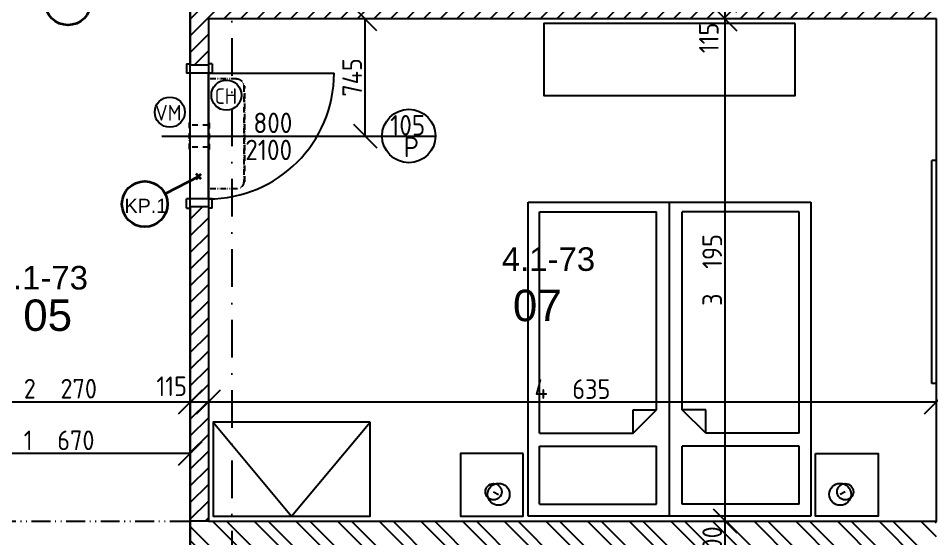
# Model space of a CAD drawing. Extents: x 4511820 to 5180432, y -1526536 to -944957.
# Drawn here: x 5034696 to 5040511, y -1075541 to -1072229 of the extents above; entities that cross this region are included whole.
import ezdxf

# ---------------------------------------------------------------- set-up
doc = ezdxf.new("R2010")
doc.units = 0
doc.header["$MEASUREMENT"] = 0
doc.linetypes.add('ACAD_ISO12W100', pattern=[22, 12, -3, 0.5, -3, 0.5, -3])
doc.linetypes.add('BODKOCIARKOVANA_3', pattern=[5.6, 3, -1.3, 0, -1.3])
doc.layers.get('0').update_dxf_attribs({"linetype": 'CONTINUOUS'})
doc.layers.get('Defpoints').update_dxf_attribs({"color": 61, "linetype": 'CONTINUOUS'})
for name, color, linetype in [('DVERE', 45, 'CONTINUOUS'), ('KÓTY', 4, 'CONTINUOUS'), ('MÚRY', 1, 'CONTINUOUS'), ('osi', 253, 'CONTINUOUS'), ('Plochy', 41, 'CONTINUOUS'), ('POPIS', 7, 'CONTINUOUS'), ('TENKÁ', 7, 'CONTINUOUS'), ('ZARIADENIE', 47, 'CONTINUOUS'), ('ZZ-chladenie', 133, 'CONTINUOUS'), ('zz-vetr', 52, 'CONTINUOUS'), ('ŠRAFY', 82, 'CONTINUOUS')]:
    doc.layers.add(name, color=color, linetype=linetype)
doc.layers.add('preklady', color=74, linetype='CONTINUOUS', lineweight=35)
doc.styles.add('ARIAL', font='arial.ttf')
doc.styles.add('STYLE1', font='isocp.shx')
doc.dimstyles.new('STANDARD-50', dxfattribs={"dimtxt": 125, "dimasz": 150, "dimexe": 10, "dimexo": 200, "dimgap": 20, "dimtad": 1, "dimdsep": 46, "dimlunit": 6, "dimtxsty": 'STYLE1', "dimblk1": 'OBLIQUE', "dimblk2": 'OBLIQUE', "dimsah": 1, "dimcen": 2.5, "dimse1": 1, "dimse2": 1, "dimadec": 0, "dimazin": 0, "dimtfac": 1, "dimtmove": 1, "dimatfit": 3, "dimldrblk": 'OBLIQUE', "dimfxl": 1, "dimtolj": 1, "dimtzin": 0, "dimarcsym": 0})
pattern_1 = [(45, (515270.5, 400718.02), (-53.0330086, 53.0330086), [])]

# ---------------------------------------------------------------- blocks, each defined once
blk = doc.blocks.new('DVOJPOSTEL')
at = {"layer": 'ZARIADENIE', "ltscale": 0.25}
for p, q in [((4444359, -1314665.2), (4444359, -1312665.2)), ((4444359, -1312665.2), (4446159, -1312665.2)), ((4445259, -1312665.2), (4445259, -1314665.2)), ((4446159, -1312665.2), (4446159, -1314665.2)), ((4444139.6, -1312821.2), (4444171.8, -1312805.1)), ((4446378.4, -1312821.2), (4446346.2, -1312805.1)), ((4446159, -1314665.2), (4444359, -1314665.2))]:
    blk.add_line(p, q, dxfattribs=at)
at = {"layer": 'ZARIADENIE', "color": 76, "ltscale": 0.25}
for p, q in [((4444432.3, -1312741.6), (4445177.9, -1312741.6)), ((4444432.3, -1312741.6), (4444432.3, -1313110.9)), ((4445177.9, -1312741.6), (4445177.9, -1313110.9)), ((4446085.7, -1312741.6), (4445340.1, -1312741.6)), ((4445340.1, -1312741.6), (4445340.1, -1313110.9)), ((4446085.7, -1312741.6), (4446085.7, -1313110.9)), ((4444432.3, -1313110.9), (4445177.9, -1313110.9)), ((4446085.7, -1313110.9), (4445340.1, -1313110.9)), ((4444432.3, -1313193.6), (4444432.3, -1314603.6)), ((4444432.3, -1313193.6), (4445027.9, -1313193.6)), ((4445027.9, -1313193.6), (4445177.9, -1313343.6)), ((4445027.9, -1313193.6), (4445027.9, -1313343.6)), ((4445490.1, -1313193.6), (4445340.1, -1313343.6)), ((4446085.7, -1313193.6), (4445490.1, -1313193.6)), ((4445490.1, -1313193.6), (4445490.1, -1313343.6)), ((4446085.7, -1313193.6), (4446085.7, -1314603.6)), ((4445027.9, -1313343.6), (4445177.9, -1313343.6)), ((4445177.9, -1313343.6), (4445177.9, -1314603.6)), ((4445340.1, -1313343.6), (4445340.1, -1314603.6)), ((4445490.1, -1313343.6), (4445340.1, -1313343.6)), ((4444432.3, -1314603.6), (4445177.9, -1314603.6)), ((4446085.7, -1314603.6), (4445340.1, -1314603.6))]:
    blk.add_line(p, q, dxfattribs=at)
at = {"layer": 'ZARIADENIE'}
for points in [[(4444329, -1313065.2), (4443929, -1313065.2), (4443929, -1312665.2), (4444329, -1312665.2)], [(4446189, -1313065.2), (4446589, -1313065.2), (4446589, -1312665.2), (4446189, -1312665.2)]]:
    blk.add_lwpolyline(points, close=True, dxfattribs=at)
at = {"layer": 'ZARIADENIE', "ltscale": 0.25}
for centre, radius in [((4444171.8, -1312805.1), 69.7), ((4446346.2, -1312805.1), 69.7), ((4444139.6, -1312821.2), 51.9), ((4446378.4, -1312821.2), 51.9)]:
    blk.add_circle(centre, radius, dxfattribs=at)
blk = doc.blocks.new('SKRINA')
at = {"layer": 'ZARIADENIE'}
for p, q in [((4449069, -1324645.2), (4448469, -1324145.2)), ((4448469, -1325145.2), (4449069, -1324645.2))]:
    blk.add_line(p, q, dxfattribs=at)
blk.add_lwpolyline([(4448469, -1324145.2), (4448469, -1325145.2), (4449069, -1325145.2), (4449069, -1324145.2)], close=True, dxfattribs=at)
blk = doc.blocks.new('_OBLIQUE')
at = {"color": 0, "linetype": 'ByBlock'}
blk.add_line((-0.5, -0.5), (0.5, 0.5), dxfattribs=at)
blk = doc.blocks.new('*D20408')
at = {"layer": 'Defpoints', "color": 0}
for p in [(5039191, -1075428.2), (5039196.2, -1075428.2), (5039191, -1075728.2)]:
    blk.add_point(p, dxfattribs=at)
at = {"layer": 'KÓTY', "color": 0, "lineweight": -2}
blk.add_line((5039196.2, -1075728.2), (5039196.2, -1075428.2), dxfattribs=at)
at = {"layer": 'KÓTY', "color": 0, "linetype": 'ByBlock', "lineweight": -2, "xscale": 150, "yscale": 150, "zscale": 150}
for p, rotation in [((5039196.2, -1075428.2), 90), ((5039196.2, -1075728.2), 270)]:
    blk.add_blockref('_OBLIQUE', p, dxfattribs=dict(at, rotation=rotation))
at = {"layer": 'KÓTY', "color": 0, "insert": (5039113.7, -1075578.2), "char_height": 125, "attachment_point": 5, "rotation": 90, "style": 'STYLE1'}
blk.add_mtext('\\A1;300', dxfattribs=at)
blk = doc.blocks.new('*D20409')
at = {"layer": 'Defpoints', "color": 0}
for p in [(5039196.2, -1072233.2), (5039196.2, -1072233.2), (5039191, -1075428.2)]:
    blk.add_point(p, dxfattribs=at)
at = {"layer": 'KÓTY', "color": 0, "lineweight": -2}
blk.add_line((5039196.2, -1075428.2), (5039196.2, -1072233.2), dxfattribs=at)
at = {"layer": 'KÓTY', "color": 0, "linetype": 'ByBlock', "lineweight": -2, "xscale": 150, "yscale": 150, "zscale": 150}
for p, rotation in [((5039196.2, -1072233.2), 90), ((5039196.2, -1075428.2), 270)]:
    blk.add_blockref('_OBLIQUE', p, dxfattribs=dict(at, rotation=rotation))
at = {"layer": 'KÓTY', "color": 0, "insert": (5039113.6, -1073830.7), "char_height": 125, "attachment_point": 5, "rotation": 90, "style": 'STYLE1'}
blk.add_mtext('\\A1;3ﾠ195', dxfattribs=at)
blk = doc.blocks.new('*D20410')
at = {"layer": 'Defpoints', "color": 0}
for p in [(5039196.2, -1072118.2), (5039196.2, -1072118.2), (5039196.2, -1072233.2)]:
    blk.add_point(p, dxfattribs=at)
at = {"layer": 'KÓTY', "color": 0, "lineweight": -2}
blk.add_line((5039196.2, -1072233.2), (5039196.2, -1072118.2), dxfattribs=at)
at = {"layer": 'KÓTY', "color": 0, "linetype": 'ByBlock', "lineweight": -2, "xscale": 150, "yscale": 150, "zscale": 150}
for p, rotation in [((5039196.2, -1072118.2), 90), ((5039196.2, -1072233.2), 270)]:
    blk.add_blockref('_OBLIQUE', p, dxfattribs=dict(at, rotation=rotation))
at = {"layer": 'KÓTY', "color": 0, "insert": (5039092, -1072354), "char_height": 125, "attachment_point": 5, "rotation": 90, "style": 'STYLE1'}
blk.add_mtext('\\A1;115', dxfattribs=at)
blk = doc.blocks.new('*D20440')
at = {"layer": 'Defpoints', "color": 0}
for p in [(5036598.8, -1072233.2), (5036904, -1072233.2), (5036598.8, -1072978.2)]:
    blk.add_point(p, dxfattribs=at)
at = {"layer": 'KÓTY', "color": 0, "lineweight": -2}
blk.add_line((5036904, -1072978.2), (5036904, -1072233.2), dxfattribs=at)
at = {"layer": 'KÓTY', "color": 0, "linetype": 'ByBlock', "lineweight": -2, "xscale": 150, "yscale": 150, "zscale": 150}
for p, rotation in [((5036904, -1072233.2), 90), ((5036904, -1072978.2), 270)]:
    blk.add_blockref('_OBLIQUE', p, dxfattribs=dict(at, rotation=rotation))
at = {"layer": 'KÓTY', "color": 0, "insert": (5036821.5, -1072605.7), "char_height": 125, "attachment_point": 5, "rotation": 90, "style": 'STYLE1'}
blk.add_mtext('\\A1;745', dxfattribs=at)
blk = doc.blocks.new('*D20441')
at = {"layer": 'Defpoints', "color": 0}
for p in [(5035906, -1074671), (5035906, -1074671), (5040541, -1074671)]:
    blk.add_point(p, dxfattribs=at)
at = {"layer": 'KÓTY', "color": 0, "lineweight": -2}
blk.add_line((5040541, -1074671), (5035906, -1074671), dxfattribs=at)
at = {"layer": 'KÓTY', "color": 0, "linetype": 'ByBlock', "lineweight": -2, "xscale": 150, "yscale": 150, "zscale": 150, "rotation": 180}
blk.add_blockref('_OBLIQUE', (5035906, -1074671), dxfattribs=at)
at = {"layer": 'KÓTY', "color": 0, "linetype": 'ByBlock', "lineweight": -2, "xscale": 150, "yscale": 150, "zscale": 150}
blk.add_blockref('_OBLIQUE', (5040541, -1074671), dxfattribs=at)
at = {"layer": 'KÓTY', "color": 0, "insert": (5038223.5, -1074588.5), "char_height": 125, "attachment_point": 5, "style": 'STYLE1'}
blk.add_mtext('\\A1;4ﾠ635', dxfattribs=at)
blk = doc.blocks.new('*D20442')
at = {"layer": 'Defpoints', "color": 0}
for p in [(5035791, -1074671), (5035791, -1074671), (5035906, -1074671)]:
    blk.add_point(p, dxfattribs=at)
at = {"layer": 'KÓTY', "color": 0, "lineweight": -2}
blk.add_line((5035906, -1074671), (5035791, -1074671), dxfattribs=at)
at = {"layer": 'KÓTY', "color": 0, "linetype": 'ByBlock', "lineweight": -2, "xscale": 150, "yscale": 150, "zscale": 150, "rotation": 180}
blk.add_blockref('_OBLIQUE', (5035791, -1074671), dxfattribs=at)
at = {"layer": 'KÓTY', "color": 0, "linetype": 'ByBlock', "lineweight": -2, "xscale": 150, "yscale": 150, "zscale": 150}
blk.add_blockref('_OBLIQUE', (5035906, -1074671), dxfattribs=at)
at = {"layer": 'KÓTY', "color": 0, "insert": (5035672.5, -1074570.5), "char_height": 125, "attachment_point": 5, "style": 'STYLE1'}
blk.add_mtext('\\A1;115', dxfattribs=at)
blk = doc.blocks.new('*D20443')
at = {"layer": 'Defpoints', "color": 0}
for p in [(5033521, -1074671), (5033521, -1074671), (5035791, -1074671)]:
    blk.add_point(p, dxfattribs=at)
at = {"layer": 'KÓTY', "color": 0, "lineweight": -2}
blk.add_line((5035791, -1074671), (5033521, -1074671), dxfattribs=at)
at = {"layer": 'KÓTY', "color": 0, "linetype": 'ByBlock', "lineweight": -2, "xscale": 150, "yscale": 150, "zscale": 150, "rotation": 180}
blk.add_blockref('_OBLIQUE', (5033521, -1074671), dxfattribs=at)
at = {"layer": 'KÓTY', "color": 0, "linetype": 'ByBlock', "lineweight": -2, "xscale": 150, "yscale": 150, "zscale": 150}
blk.add_blockref('_OBLIQUE', (5035791, -1074671), dxfattribs=at)
at = {"layer": 'KÓTY', "color": 0, "insert": (5034964, -1074586), "char_height": 125, "attachment_point": 5, "style": 'STYLE1'}
blk.add_mtext('\\A1;2ﾠ270', dxfattribs=at)
blk = doc.blocks.new('*D20494')
at = {"layer": 'Defpoints', "color": 0}
for p in [(5035791, -1074997), (5034121, -1075428.2), (5035791, -1075428.2)]:
    blk.add_point(p, dxfattribs=at)
at = {"layer": 'KÓTY', "color": 0, "lineweight": -2}
blk.add_line((5034121, -1074997), (5035791, -1074997), dxfattribs=at)
at = {"layer": 'KÓTY', "color": 0, "linetype": 'ByBlock', "lineweight": -2, "xscale": 150, "yscale": 150, "zscale": 150, "rotation": 180}
blk.add_blockref('_OBLIQUE', (5034121, -1074997), dxfattribs=at)
at = {"layer": 'KÓTY', "color": 0, "linetype": 'ByBlock', "lineweight": -2, "xscale": 150, "yscale": 150, "zscale": 150}
blk.add_blockref('_OBLIQUE', (5035791, -1074997), dxfattribs=at)
at = {"layer": 'KÓTY', "color": 0, "insert": (5034956, -1074914.5), "char_height": 125, "attachment_point": 5, "style": 'STYLE1'}
blk.add_mtext('\\A1;1ﾠ670', dxfattribs=at)
blk = doc.blocks.new('chlad2')
at = {"layer": 'ZZ-chladenie', "linetype": 'ACAD_ISO12W100', "ltscale": 3}
for p, q in [((5102412.5, -1105747.3), (5102592.5, -1105747.3)), ((5102412.5, -1106448.4), (5102592.5, -1106448.4))]:
    blk.add_line(p, q, dxfattribs=at)
blk.add_lwpolyline([(5102367.5, -1106402), (5102360.8, -1106402), (5102360.8, -1105794.8), (5102367.5, -1105794.8)], close=True, dxfattribs=at)
for centre, start, end in [((5102412.5, -1105792.3), 90, 180), ((5102412.5, -1106403.4), 180, 270)]:
    blk.add_arc(centre, 45, start, end, dxfattribs=at)

msp = doc.modelspace()

# ---------------------------------------------------------------- hatches: boundary and pattern name
at = {"layer": 'ŠRAFY', "ltscale": 0.25}
h = msp.add_hatch(dxfattribs=at)
h.set_pattern_fill('ANSI31', color=256, scale=600, style=0)
h.set_pattern_definition(pattern_1)
h.paths.add_polyline_path([(5035906, -1072118.172), (5035906, -1071753.172), (5035751, -1071753.172), (5035741, -1071753.172), (5035741, -1071868.172), (5035751, -1071868.172), (5035791, -1071868.172), (5035791, -1072518.172), (5035791, -1072528.172), (5035906, -1072528.172), (5035906, -1072518.172), (5035906, -1072233.172), (5040541, -1072233.172), (5040541, -1072118.172)])
h = msp.add_hatch(dxfattribs=at)
h.set_pattern_fill('ANSI31', color=256, scale=600, style=0)
h.set_pattern_definition(pattern_1)
h.paths.add_polyline_path([(5035791, -1075428.172), (5035906, -1075428.172), (5035906, -1073438.172), (5035906, -1073428.172), (5035791, -1073428.172), (5035791, -1073438.172)])
at = {"layer": 'ŠRAFY'}
h = msp.add_hatch(dxfattribs=at)
h.set_pattern_fill('ANSI32', color=256, scale=500, angle=90)
h.set_pattern_definition([(135, (515810.9, 44482.1), (-132.5825215, -132.5825215), []), (135, (515810.9, 44570.48), (-132.5825215, -132.5825215), [])])
h.paths.add_polyline_path([(5040241, -1075728.172), (5040261, -1075728.172), (5040541, -1075728.172), (5040541, -1075428.172), (5035906, -1075428.172), (5035791, -1075428.172), (5035791, -1075728.172), (5036541, -1075728.172), (5037141, -1075728.172), (5037741, -1075728.172), (5038591, -1075728.172), (5038841, -1075728.172), (5038941, -1075728.172), (5039191, -1075728.172)])
h.paths.add_polyline_path([(5038988.691, -1075721.971), (5038988.691, -1075434.373), (5039238.691, -1075434.373), (5039238.691, -1075721.971)], flags=24)

# ---------------------------------------------------------------- linework, layer by layer
at = {"layer": 'DVERE', "ltscale": 0.25}
for p, q in [((5035766, -1072518.172), (5035766, -1072578.172)), ((5035766, -1072518.172), (5035791, -1072518.172)), ((5035931, -1072518.172), (5035906, -1072518.172)), ((5035931, -1072518.172), (5035931, -1072578.172)), ((5035931, -1072578.172), (5035766, -1072578.172)), ((5035791, -1073378.172), (5035791, -1072578.172)), ((5035906, -1073378.172), (5035906, -1072578.172)), ((5035906, -1072578.172), (5036706, -1072578.172)), ((5035609.5, -1072978.172), (5037012.156, -1072978.172)), ((5037012.156, -1072978.172), (5037352.156, -1072978.172)), ((5035766, -1073438.172), (5035766, -1073378.172)), ((5035931, -1073378.172), (5035766, -1073378.172)), ((5035931, -1073438.172), (5035931, -1073378.172)), ((5035766, -1073438.172), (5035791, -1073438.172)), ((5035931, -1073438.172), (5035906, -1073438.172))]:
    msp.add_line(p, q, dxfattribs=at)
msp.add_circle((5037182.156, -1072978.172), 170, dxfattribs=at)
msp.add_arc((5035906, -1072578.172), 800, 270, 0, dxfattribs=at)
at = {"layer": 'MÚRY'}
for p, q in [((5035791, -1071868.172), (5035791, -1072528.172)), ((5035906, -1072233.172), (5035906, -1072528.172)), ((5040541, -1072233.172), (5035906, -1072233.172)), ((5035791, -1073428.172), (5035791, -1075428.172)), ((5035906, -1073428.172), (5035906, -1075428.172)), ((5035791, -1075428.172), (5035791, -1075728.172)), ((5035906, -1075428.172), (5040541, -1075428.172))]:
    msp.add_line(p, q, dxfattribs=at)
at = {"layer": 'MÚRY', "ltscale": 0.25}
for p, q in [((5035906, -1072528.172), (5035791, -1072528.172)), ((5035906, -1073428.172), (5035791, -1073428.172))]:
    msp.add_line(p, q, dxfattribs=at)
at = {"layer": 'osi', "linetype": 'BODKOCIARKOVANA_3', "ltscale": 80}
msp.add_line((5036056, -1047260.98), (5036056, -1084778.172), dxfattribs=at)
at = {"layer": 'Plochy'}
for points in [[(5034121, -1075728.172), (5035791, -1075728.172), (5035791, -1071893.172), (5035791, -1071868.172), (5030171, -1071868.172), (5030171, -1073428.172), (5033521, -1073428.172), (5033521, -1075428.172), (5034121, -1075428.172), (5034121, -1075728.172)], [(5040541, -1072233.172), (5035906, -1072233.172), (5035906, -1075428.172), (5040541, -1075428.172)]]:
    msp.add_lwpolyline(points, close=True, dxfattribs=at)
at = {"layer": 'preklady'}
for p, q in [((5035844.617, -1073236.055), (5035630.461, -1073345.183)), ((5035828, -1073252.672), (5035861.234, -1073219.438)), ((5035861.235, -1073252.673), (5035828.001, -1073219.439))]:
    msp.add_line(p, q, dxfattribs=at)
at = {"layer": 'preklady', "ltscale": 0.25}
for centre in [(5035012.267, -1072127.517), (5035501.267, -1073411.017)]:
    msp.add_circle(centre, 145, dxfattribs=at)
at = {"layer": 'TENKÁ', "ltscale": 0.25}
for p, q in [((5040511, -1074553.172), (5040511, -1073133.172)), ((5040541, -1073133.172), (5040511, -1073133.172)), ((5040541, -1074553.172), (5040511, -1074553.172))]:
    msp.add_line(p, q, dxfattribs=at)
at = {"layer": 'TENKÁ', "linetype": 'ACAD_ISO12W100', "ltscale": 10}
msp.add_line((5034121, -1075428.172), (5035791, -1075428.172), dxfattribs=at)
at = {"layer": 'TENKÁ'}
msp.add_line((5035906, -1075428.172), (5035791, -1075428.172), dxfattribs=at)
at = {"layer": 'ZARIADENIE', "color": 45, "ltscale": 0.25}
msp.add_lwpolyline([(5039641, -1072263.172), (5038041, -1072263.172), (5038041, -1072720.939), (5039641, -1072720.939)], close=True, dxfattribs=at)
at = {"layer": 'ZZ-chladenie'}
msp.add_circle((5036021.056, -1072717.938), 96, dxfattribs=at)
at = {"layer": 'zz-vetr', "linetype": 'ACAD_ISO12W100', "lineweight": -2, "ltscale": 3}
for p, q in [((5035906, -1072908.172), (5035791, -1072908.172)), ((5035906, -1073048.172), (5035791, -1073048.172))]:
    msp.add_line(p, q, dxfattribs=at)
for points in [[(5035784, -1073063.172), (5035791, -1073063.172), (5035791, -1072893.172), (5035784, -1072893.172)], [(5035906, -1073063.172), (5035913, -1073063.172), (5035913, -1072893.172), (5035906, -1072893.172)]]:
    msp.add_lwpolyline(points, close=True, dxfattribs=at)
at = {"layer": 'zz-vetr'}
msp.add_circle((5035660.725, -1072826.191), 96, dxfattribs=at)

# ---------------------------------------------------------------- block references
at = {"layer": 'ZARIADENIE', "color": 2}
for name, p, rotation in [('DVOJPOSTEL', (9484100, -2388063.363), 180), ('SKRINA', (6361081.191, 3373670.828), 270)]:
    msp.add_blockref(name, p, dxfattribs=dict(at, rotation=rotation))
at = {"layer": 'ZZ-chladenie', "xscale": -1, "rotation": 359.9999999999999}
msp.add_blockref('chlad2', (10138498.5, 33133.27), dxfattribs=at)

# ---------------------------------------------------------------- texts
at = {"layer": 'DVERE', "style": 'STYLE1'}
for s, p in [('105', (5037063.126, -1072974.672)), ('P', (5037150.126, -1073113.309))]:
    msp.add_text(s, height=130, dxfattribs=at).set_placement(p)
at = {"layer": 'POPIS', "lineweight": 40, "ltscale": 0.25, "style": 'ARIAL'}
for s, height, p in [('4.1-73', 150, (5037774.269, -1073836.251)), ('4.1-73', 150, (5034545.769, -1073954.751)), ('07', 200, (5037844.811, -1074156.251)), ('05', 200, (5034727.811, -1074218.251))]:
    msp.add_text(s, height=height, dxfattribs=at).set_placement(p)
at = {"layer": 'preklady', "linetype": 'Continuous', "lineweight": 20, "style": 'ARIAL'}
msp.add_text('KP.1', height=90, dxfattribs=at).set_placement((5035372.003, -1073467.274))
at = {"layer": 'TENKÁ', "linetype": 'Continuous', "style": 'STYLE1'}
for s, p in [('800', (5036192.806, -1072959.588)), ('2100', (5036141.032, -1073131.696))]:
    msp.add_text(s, height=130, dxfattribs=at).set_placement(p)
at = {"layer": 'ZZ-chladenie', "style": 'STYLE1'}
msp.add_text('CH', height=100, dxfattribs=at).set_placement((5035946.428, -1072774.137))
at = {"layer": 'zz-vetr', "style": 'STYLE1'}
msp.add_text('VM', height=100, dxfattribs=at).set_placement((5035566.418, -1072880.203))

# ---------------------------------------------------------------- dimensions: what is measured, and where the dimension line sits
at = {"layer": 'KÓTY'}
dim = msp.add_linear_dim(base=(5039196.191, -1072118.172), p1=(5039196.191, -1072233.172), p2=(5039196.191, -1072118.172), angle=90, dimstyle='STANDARD-50', dxfattribs=at)
dim.commit()
dim.dimension.update_dxf_attribs({"geometry": '*D20410', "text_midpoint": (5039174.5, -1072354), "dimtype": 160})
for base, p1, p2, picture, middle in [((5036904, -1072233.172), (5036598.82, -1072978.172), (5036598.82, -1072233.172), '*D20440', (5036821.5, -1072605.672)), ((5039196.191, -1072233.172), (5039191, -1075428.172), (5039196.191, -1072233.172), '*D20409', (5039113.649, -1073830.672)), ((5039196.191, -1075428.172), (5039191, -1075728.172), (5039191, -1075428.172), '*D20408', (5039113.691, -1075578.172))]:
    dim = msp.add_linear_dim(base=base, p1=p1, p2=p2, angle=90, dimstyle='STANDARD-50', dxfattribs=at)
    dim.commit()
    dim.dimension.update_dxf_attribs({"geometry": picture, "text_midpoint": middle})
for base, p1, p2, picture, middle in [((5035791, -1074671), (5035906, -1074671), (5035791, -1074671), '*D20442', (5035672.5, -1074653)), ((5033521, -1074671), (5035791, -1074671), (5033521, -1074671), '*D20443', (5034964, -1074668.5))]:
    dim = msp.add_linear_dim(base=base, p1=p1, p2=p2, dimstyle='STANDARD-50', dxfattribs=at)
    dim.commit()
    dim.dimension.update_dxf_attribs({"geometry": picture, "text_midpoint": middle, "dimtype": 160})
for base, p1, p2, picture, middle in [((5035906, -1074671), (5040541, -1074671), (5035906, -1074671), '*D20441', (5038223.5, -1074588.457)), ((5035791, -1074997), (5034121, -1075428.172), (5035791, -1075428.172), '*D20494', (5034956, -1074914.457))]:
    dim = msp.add_linear_dim(base=base, p1=p1, p2=p2, dimstyle='STANDARD-50', dxfattribs=at)
    dim.commit()
    dim.dimension.update_dxf_attribs({"geometry": picture, "text_midpoint": middle})

doc.saveas('drawing.dxf')
